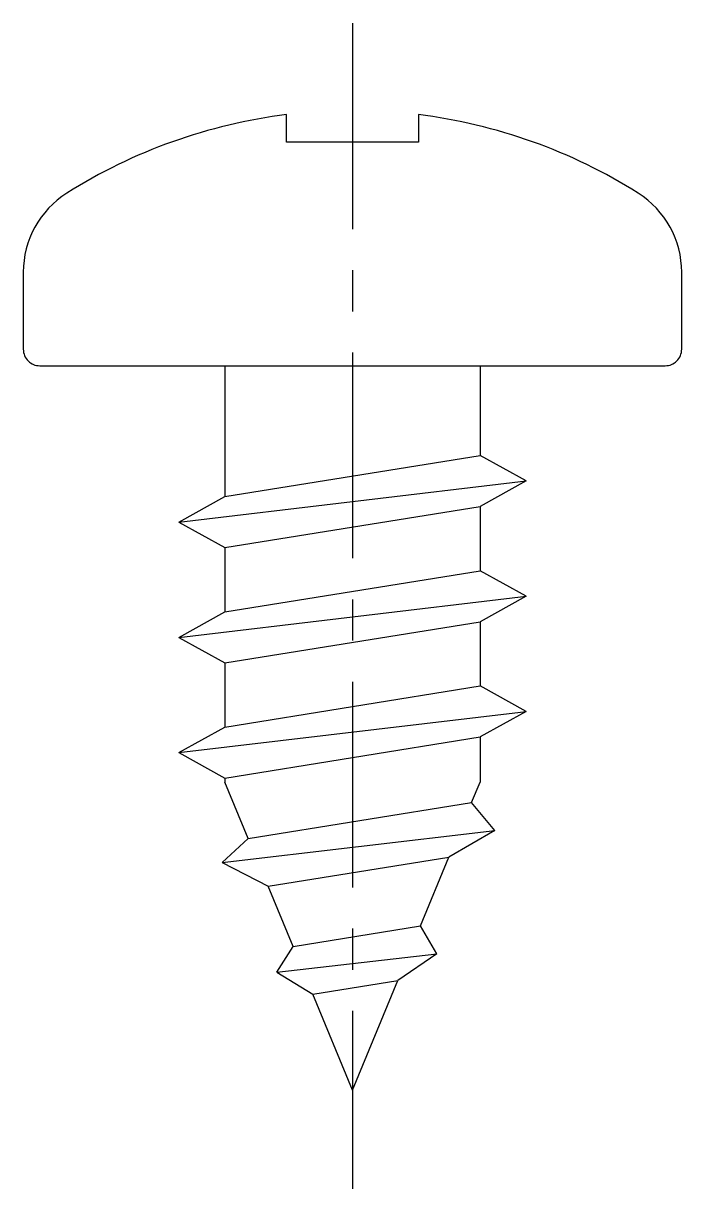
# Model space of a CAD drawing. Header units: millimetres. Extents: x -4 to 4, y -10 to 4.2.
import ezdxf

# ---------------------------------------------------------------- set-up
doc = ezdxf.new("R2010")
doc.units = ezdxf.units.MM
doc.linetypes.add('CENTER', pattern=[2, 1.25, -0.25, 0.25, -0.25])
doc.layers.add('Center', color=6, linetype='CENTER')
doc.layers.add('Fit', color=1, linetype='Continuous')

msp = doc.modelspace()

# ---------------------------------------------------------------- linework, layer by layer
at = {"layer": 'Center', "ltscale": 2}
msp.add_line((0, 4.161), (0, -9.999), dxfattribs=at)
at = {"layer": 'Fit'}
for p, q in [((-1.55, 0), (-1.55, -1.59)), ((1.55, 0), (1.55, -1.09)), ((1.55, -0.31), (1.55, -1.09)), ((-1.55, -1.59), (1.55, -1.09)), ((2.11, -1.4), (1.55, -1.09)), ((-2.11, -1.9), (2.11, -1.4)), ((2.11, -1.4), (1.55, -1.71)), ((-2.11, -1.9), (-1.55, -1.59)), ((-1.55, -2.21), (1.55, -1.71)), ((1.55, -1.71), (1.55, -2.49)), ((-2.11, -1.9), (-1.55, -2.21)), ((-1.55, -2.21), (-1.55, -2.99)), ((-1.55, -2.99), (1.55, -2.49)), ((2.11, -2.8), (1.55, -2.49)), ((-2.11, -3.3), (2.11, -2.8)), ((2.11, -2.8), (1.55, -3.11)), ((-2.11, -3.3), (-1.55, -2.99)), ((-1.55, -3.61), (1.55, -3.11)), ((1.55, -3.11), (1.55, -3.89)), ((-2.11, -3.3), (-1.55, -3.61)), ((-1.55, -3.61), (-1.55, -4.39)), ((-1.55, -4.39), (1.55, -3.89)), ((2.11, -4.2), (1.55, -3.89)), ((-2.11, -4.7), (2.11, -4.2)), ((2.11, -4.2), (1.55, -4.51)), ((-2.11, -4.7), (-1.55, -4.39)), ((-1.55, -5.01), (1.55, -4.51)), ((1.55, -4.51), (1.55, -5.058)), ((-2.11, -4.7), (-1.55, -5.01)), ((-1.55, -5.01), (-1.55, -5.058)), ((-1.266, -5.744), (-1.55, -5.058)), ((1.447, -5.307), (1.55, -5.058)), ((-1.266, -5.744), (1.447, -5.307)), ((1.73, -5.645), (1.447, -5.307)), ((-1.582, -6.037), (1.73, -5.645)), ((1.73, -5.645), (1.172, -5.971)), ((-1.582, -6.037), (-1.266, -5.744)), ((-1.582, -6.037), (-1.025, -6.325)), ((-1.025, -6.325), (1.172, -5.971)), ((0.826, -6.807), (1.172, -5.971)), ((-0.722, -7.057), (-1.025, -6.325)), ((-0.722, -7.057), (0.826, -6.807)), ((1.026, -7.144), (0.826, -6.807)), ((-0.92, -7.367), (-0.722, -7.057)), ((-0.92, -7.367), (1.026, -7.144)), ((1.026, -7.144), (0.55, -7.471)), ((-0.92, -7.367), (-0.482, -7.637)), ((-0.482, -7.637), (0.55, -7.471)), ((0, -8.8), (0.55, -7.471)), ((0, -8.8), (-0.482, -7.637))]:
    msp.add_line(p, q, dxfattribs=at)
msp.add_lwpolyline([(4, 0.2), (4, 1.136, 0.257344), (3.471, 2.096, 0.110418), (0.8, 3.051), (0.8, 2.716), (-0.8, 2.716), (-0.8, 3.051, 0.110418), (-3.471, 2.096, 0.257344), (-4, 1.136), (-4, 0.2, 0.414214), (-3.8, 0), (3.8, 0, 0.414214)], format="xyb", close=True, dxfattribs=at)

doc.saveas('drawing.dxf')
